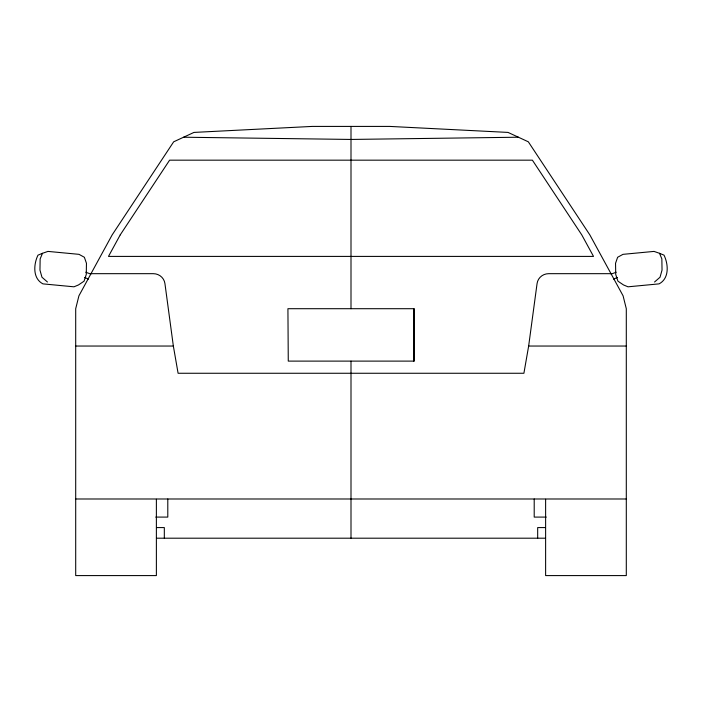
<?xml version="1.0" encoding="UTF-8"?>
<svg xmlns="http://www.w3.org/2000/svg" width="702" height="702" viewBox="0 0 702 702"><rect width="100%" height="100%" fill="white"/><g stroke="black" fill="none" stroke-linecap="round" stroke-linejoin="round"><path stroke-width="1.05" d="M90.997 273.675L153.326 273.675A11.706 11.372 0 0 1 164.935 283.582L173.35 346.042L178.097 373.262L523.903 373.262L528.65 346.042L537.065 283.582A11.706 11.372 0 0 1 548.674 273.675L611.003 273.675M42.497 253.299L37.978 255.159C33.582 264.215 32.503 278.448 42.936 283.871L73.973 286.811L78.492 284.951L84.056 281.186L86.267 274.473L86.46 263.285L84.372 257.274L79.01 254.343L47.973 251.404L42.497 253.299L40.146 258.898L39.961 270.094L41.971 277.237L47.455 282.011M654.545 282.011L660.029 277.237L662.039 270.094L661.854 258.898L659.503 253.299L654.027 251.404L622.99 254.343L617.628 257.274L615.54 263.285L615.733 274.473L617.944 281.186L623.508 284.951L628.027 286.811L659.064 283.871C669.497 278.448 668.418 264.215 664.022 255.159L659.503 253.299M613.495 279.063L617.356 277.509M611.249 274.061L616.198 272.218M518.409 137.215L351 139.444L183.591 137.215M75.702 346.042L173.35 346.042M528.65 346.042L626.298 346.042M75.702 498.99L626.298 498.99M155.739 517.093L167.796 517.093L167.796 498.99M546.261 517.093L534.204 517.093L534.204 498.99M156.66 527.579L164.321 527.579L164.321 538.197M545.34 527.579L537.679 527.579L537.679 538.197M156.66 538.197L545.34 538.197M85.802 272.218L90.751 274.061M84.644 277.509L88.505 279.063M413.987 308.704L414.329 361.109L288.268 361.109L287.925 308.704L414.075 308.704L413.732 361.109M545.621 499.254L545.621 575.587L626.298 575.587L626.298 308.704L623.086 295.823L589.838 234.889L528.334 141.813L508.029 132.415L389.645 126.413L312.355 126.413L193.971 132.415L173.666 141.813L112.162 234.889L78.914 295.823L75.702 308.704L75.702 575.587L156.379 575.587L156.379 499.254M351 126.413L351 308.704M351 361.109L351 538.197M120.226 234.889L108.485 256.405L593.515 256.405L581.774 234.889L532.397 160.17L169.603 160.17L120.226 234.889"/></g></svg>
